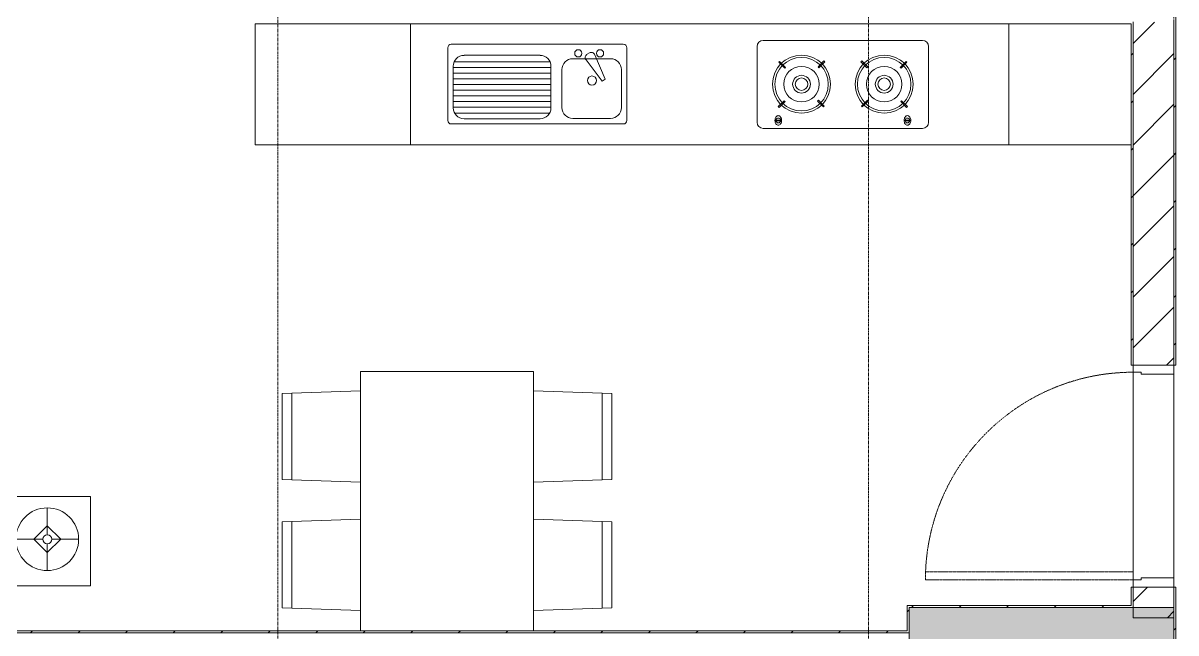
# Model space of a CAD drawing. Header units: millimetres. Extents: x -24439 to 198341, y -52871 to 149926.
# Drawn here: x 110803 to 116463, y 61837 to 64831 of the extents above; entities that cross this region are included whole.
import ezdxf

# ---------------------------------------------------------------- set-up
doc = ezdxf.new("R2010")
doc.units = ezdxf.units.MM
doc.linetypes.add('Grid Line', pattern=[22.225, 12.7, -3.175, 3.175, -3.175])
doc.linetypes.add('NET VAN', pattern=[1.06, 0.53, -0.53])
for name, color, linetype, lineweight in [('0-1', 7, 'Continuous', 5), ('A-DETL-GENF-2', 9, 'NET VAN', 9), ('A-DOOR', 31, 'Continuous', 9), ('A-DOOR-FRAM', 31, 'Continuous', 9), ('A-FLOR-1', 9, 'Continuous', 9), ('A-WALL', 113, 'Continuous', 9), ('A-WALL-3', 113, 'Continuous', 18), ('A-WALL-PATT-2', 9, 'Continuous', 9), ('A-WALL-PATT-3', 111, 'Continuous', 9), ('I-FURN', 30, 'Continuous', 9), ('I-FURN-1', 9, 'Continuous', 9), ('I-WALL-1', 253, 'Continuous', 18), ('I-WALL-3', 2, 'Continuous', 18), ('S-COLS-1', 254, 'Continuous', 5), ('S-COLS-2', 253, 'Continuous', 18), ('S-GRID-1', 1, 'Grid Line', 9)]:
    doc.layers.add(name, color=color, linetype=linetype, lineweight=lineweight)
pattern_1 = [(45, (0, 0), (-116.67262, 116.67262), [])]

# ---------------------------------------------------------------- blocks, each defined once
blk = doc.blocks.new('NCV_TKTC_KET CAU_rvt-1-TKCS_MB ĐỊNH VỊ CAO ĐỘ THIẾT KẾ')
at = {"layer": 'S-COLS-1'}
blk.add_hatch(color=256, dxfattribs=at).paths.add_polyline_path([(116452.6, 61511.9), (116452.6, 61961.9), (115152.6, 61961.9), (115152.6, 61511.9), (115505.1, 61511.9)])
at = {"layer": 'S-COLS-2'}
for p, q in [((116452.6, 61961.9), (115152.6, 61961.9)), ((115152.6, 61961.9), (115152.6, 61511.9)), ((116452.6, 61511.9), (116452.6, 61961.9))]:
    blk.add_line(p, q, dxfattribs=at)
blk = doc.blocks.new('HE BEP A - HE BEP A-V68-TKCS_MB ĐỊNH VỊ CAO ĐỘ THIẾT KẾ')
at = {"layer": 'I-FURN'}
for p, q in [((765.9, 605.3), (3.5, 605.3)), ((3.5, 605.3), (3.5, 11)), ((765.9, 11), (765.9, 605.3)), ((765.9, 605.3), (4303.5, 605.3)), ((765.9, 11), (765.9, 605.3)), ((3703.5, 605.3), (3703.5, 11)), ((3279.1, 524.2), (2497.5, 524.2)), ((948.4, 131.7), (948.4, 487.8)), ((965.9, 505.3), (1810.5, 505.3)), ((1644.6, 463.3), (1632.2, 456.1)), ((1670.1, 454.1), (1721.6, 333.3)), ((1828, 487.8), (1828, 131.7)), ((2467.5, 494.2), (2467.5, 122.2)), ((3309.1, 494.2), (3309.1, 122.2)), ((975, 397.7), (975, 193.3)), ((979.9, 419.9), (1450.3, 419.9)), ((1401.8, 451.1), (1028.4, 451.1)), ((1455.1, 193.3), (1455.1, 397.7)), ((1747.9, 434.2), (1562.5, 434.2)), ((1706.2, 324.4), (1627.3, 429.4)), ((2578, 421.2), (2573.6, 416.8)), ((2573.6, 416.8), (2602.8, 387.7)), ((2607.1, 392.1), (2578, 421.2)), ((2795.6, 424), (2766.5, 394.9)), ((2770.8, 390.5), (2800, 419.6)), ((2800, 419.6), (2795.6, 424)), ((2976.7, 419.6), (2981.1, 424)), ((3005.8, 390.5), (2976.7, 419.6)), ((2981.1, 424), (3010.2, 394.9)), ((3169.5, 392.1), (3198.6, 421.2)), ((3203, 416.8), (3173.9, 387.7)), ((3198.6, 421.2), (3203, 416.8)), ((975, 391.9), (1455.1, 391.9)), ((975, 363.9), (1455.1, 363.9)), ((1509.1, 380.9), (1509.1, 194.2)), ((1801.3, 194.2), (1801.3, 380.9)), ((2602.8, 387.7), (2607.1, 392.1)), ((2766.5, 394.9), (2770.8, 390.5)), ((3010.2, 394.9), (3005.8, 390.5)), ((3173.9, 387.7), (3169.5, 392.1)), ((975, 335.9), (1455.1, 335.9)), ((975, 307.9), (1455.1, 307.9)), ((1721.6, 333.3), (1706.2, 324.4)), ((975, 279.9), (1455.1, 279.9)), ((975, 251.9), (1455.1, 251.9)), ((2570.9, 199.3), (2600, 228.4)), ((2600, 228.4), (2604.4, 224)), ((2763.7, 226.8), (2768.1, 231.2)), ((2792.8, 197.7), (2763.7, 226.8)), ((2768.1, 231.2), (2797.2, 202)), ((3008.5, 231.2), (2979.4, 202)), ((2983.8, 197.7), (3012.9, 226.8)), ((3012.9, 226.8), (3008.5, 231.2)), ((3176.6, 228.4), (3172.2, 224)), ((3205.8, 199.3), (3176.6, 228.4)), ((975, 223.9), (1455.1, 223.9)), ((975, 195.9), (1455.1, 195.9)), ((2575.3, 194.9), (2570.9, 199.3)), ((2604.4, 224), (2575.3, 194.9)), ((2797.2, 202), (2792.8, 197.7)), ((2979.4, 202), (2983.8, 197.7)), ((3172.2, 224), (3201.4, 194.9)), ((3201.4, 194.9), (3205.8, 199.3)), ((1810.5, 114.2), (965.9, 114.2)), ((981.5, 167.9), (1448.7, 167.9)), ((1028.4, 139.9), (1401.8, 139.9)), ((1562.5, 140.8), (1747.9, 140.8)), ((2555.1, 133.3), (2555.1, 129.3)), ((2587.6, 133.3), (2555.1, 133.3)), ((2555.1, 129.3), (2587.6, 129.3)), ((2587.6, 129.3), (2587.6, 133.3)), ((3189, 129.3), (3189, 133.3)), ((3189, 133.3), (3221.5, 133.3)), ((3221.5, 129.3), (3189, 129.3)), ((3221.5, 133.3), (3221.5, 129.3)), ((3279.1, 92.2), (2497.5, 92.2)), ((3.5, 11), (765.9, 11)), ((4303.5, 11), (765.9, 11))]:
    blk.add_line(p, q, dxfattribs=at)
for centre, radius in [((1589.4, 460.9), 17.8), ((1696.1, 460.9), 17.8), ((2685.4, 309.4), 142.6), ((2685.4, 309.4), 131.3), ((2685.4, 309.4), 87.2), ((3091.2, 309.4), 142.6), ((3091.2, 309.4), 131.3), ((3091.2, 309.4), 87.2), ((1656.3, 327.5), 22.2), ((2685.4, 309.4), 43.6), ((2685.4, 309.4), 30.9), ((3091.2, 309.4), 43.6), ((3091.2, 309.4), 30.9)]:
    blk.add_circle(centre, radius, dxfattribs=at)
for centre, radius, start, end in [((2497.5, 494.2), 30, 90, 180), ((3279.1, 494.2), 30, 360, 90), ((965.9, 487.8), 17.5, 90, 180), ((1641, 440.7), 17.8, 119.9521, 219.4618), ((1653.4, 447.9), 17.8, 20.5379, 119.9521), ((1810.5, 487.8), 17.5, 0, 90), ((1028.4, 397.7), 53.3, 90, 180), ((1401.8, 397.7), 53.3, 360, 90), ((1562.5, 380.9), 53.3, 90, 180), ((1747.9, 380.9), 53.3, 360, 90), ((1028.4, 193.3), 53.3, 180, 270), ((1401.8, 193.3), 53.3, 270, 360), ((1562.5, 194.2), 53.3, 180, 270), ((1747.9, 194.2), 53.3, 270, 360), ((965.9, 131.7), 17.5, 180, 270), ((1810.5, 131.7), 17.5, 270, 360), ((2497.5, 122.2), 30, 180, 270), ((2588.6, 131.7), 33.5, 163.9419, 180), ((2588.6, 131.7), 33.5, 180, 196.0581), ((2580.1, 134.1), 24.7, 145.204, 163.9419), ((2580.1, 129.2), 24.7, 196.0581, 214.796), ((2571.3, 131.3), 11.6, 9.9102, 170.0898), ((2571.3, 131.3), 11.6, 189.7177, 350.2823), ((2574.8, 137.9), 18.1, 120.7976, 145.204), ((2574.8, 125.5), 18.1, 214.796, 239.2024), ((2571.4, 143.6), 11.5, 90, 120.7976), ((2571.4, 143.6), 11.5, 59.2024, 90), ((2568, 137.9), 18.1, 34.796, 59.2024), ((2568, 125.5), 18.1, 300.7976, 325.204), ((2562.6, 134.1), 24.7, 16.0581, 34.796), ((2562.6, 129.2), 24.7, 325.204, 343.9419), ((2554.1, 131.7), 33.5, 0, 16.0581), ((2554.1, 131.7), 33.5, 343.9419, 0), ((3222.5, 131.7), 33.5, 163.9419, 180), ((3222.5, 131.7), 33.5, 180, 196.0581), ((3214, 134.1), 24.7, 145.204, 163.9419), ((3214, 129.2), 24.7, 196.0581, 214.796), ((3208.7, 137.9), 18.1, 120.7976, 145.204), ((3208.7, 125.5), 18.1, 214.796, 239.2024), ((3205.3, 131.3), 11.6, 9.9102, 170.0898), ((3205.3, 131.3), 11.6, 189.7177, 350.2823), ((3205.3, 143.6), 11.5, 90, 120.7976), ((3205.3, 143.6), 11.5, 59.2024, 90), ((3201.9, 137.9), 18.1, 34.796, 59.2024), ((3201.9, 125.5), 18.1, 300.7976, 325.204), ((3196.5, 134.1), 24.7, 16.0581, 34.796), ((3196.5, 129.2), 24.7, 325.204, 343.9419), ((3188, 131.7), 33.5, 0, 16.0581), ((3188, 131.7), 33.5, 343.9419, 0), ((3279.1, 122.2), 30, 270, 360), ((2571.4, 119.8), 11.5, 239.2024, 270), ((2571.4, 119.8), 11.5, 270, 300.7976), ((3205.3, 119.8), 11.5, 239.2024, 270), ((3205.3, 119.8), 11.5, 270, 300.7976)]:
    blk.add_arc(centre, radius, start, end, dxfattribs=at)
at = {"layer": 'I-FURN-1'}
for p, q in [((4303.5, 605.3), (3.5, 605.3)), ((3.5, 605.3), (3.5, 11)), ((3.5, 11), (4303.5, 11))]:
    blk.add_line(p, q, dxfattribs=at)
blk = doc.blocks.new('RES_BAN AN 1 - RES_BAN AN 1-V70-TKCS_MB ĐỊNH VỊ CAO ĐỘ THIẾT KẾ')
at = {"layer": 'I-FURN-1'}
for p, q in [((-425, 1275), (425, 1275)), ((-425, 1.6), (-425, 1275)), ((425, 1275), (425, 1.6)), ((-761.9, 1168.8), (-809.6, 1167.2)), ((-809.6, 1167.2), (-809.6, 745.3)), ((-425, 1180), (-761.9, 1168.8)), ((-761.9, 1168.8), (-761.9, 743.8)), ((-761.9, 743.8), (-761.9, 1168.8)), ((-425, 732.5), (-425, 1180)), ((425, 1180), (761.9, 1168.8)), ((425, 732.5), (425, 1180)), ((761.9, 1168.8), (761.9, 743.8)), ((761.9, 1168.8), (761.9, 743.8)), ((809.6, 1167.2), (761.9, 1168.8)), ((809.6, 745.3), (809.6, 1167.2)), ((-809.6, 745.3), (-761.9, 743.8)), ((-761.9, 743.8), (-425, 732.5)), ((761.9, 743.8), (425, 732.5)), ((761.9, 743.8), (809.6, 745.3)), ((-809.6, 536.9), (-761.9, 538.5)), ((-809.6, 115.1), (-809.6, 536.9)), ((-425, 549.7), (-761.9, 538.5)), ((-761.9, 538.5), (-761.9, 113.5)), ((-761.9, 538.5), (-761.9, 113.5)), ((-425, 102.3), (-425, 549.7)), ((425, 549.7), (761.9, 538.5)), ((425, 102.3), (425, 549.7)), ((761.9, 538.5), (761.9, 113.5)), ((761.9, 538.5), (809.6, 536.9)), ((761.9, 113.5), (761.9, 538.5)), ((809.6, 536.9), (809.6, 115.1)), ((-761.9, 113.5), (-809.6, 115.1)), ((-761.9, 113.5), (-425, 102.3)), ((761.9, 113.5), (425, 102.3)), ((809.6, 115.1), (761.9, 113.5))]:
    blk.add_line(p, q, dxfattribs=at)
blk = doc.blocks.new('LOBBY_SOFA_1 - LOBBY_SOFA_1-842835-TKCS_MB ĐỊNH VỊ CAO ĐỘ THIẾT KẾ')
at = {"layer": 'I-FURN'}
for p, q in [((-2556, 0), (-2556, -660)), ((-708, 0), (-2556, 0)), ((-708, -660), (-708, 0)), ((-2457, -66), (-2457, -660)), ((-807, -66), (-2457, -66)), ((-807, -660), (-807, -66)), ((-807, -143), (-2457, -143)), ((-1907, -143), (-1907, -660)), ((-1357, -143), (-1357, -660)), ((-3128.2, -193.5), (-2688.2, -193.5)), ((-3128.2, -633.5), (-3128.2, -193.5)), ((-2688.2, -193.5), (-2688.2, -633.5)), ((-575.9, -193.5), (-575.9, -633.5)), ((-135.9, -193.5), (-575.9, -193.5)), ((-135.9, -633.5), (-135.9, -193.5)), ((-2915.4, -269), (-2915.4, -401)), ((-348.6, -269), (-348.6, -401)), ((-2915.4, -357), (-2981.4, -423)), ((-2849.4, -423), (-2915.4, -357)), ((-414.6, -423), (-348.6, -357)), ((-348.6, -357), (-282.6, -423)), ((-2937.4, -423), (-3069.4, -423)), ((-2981.4, -423), (-2915.4, -489)), ((-2915.4, -489), (-2849.4, -423)), ((-2915.4, -445), (-2915.4, -577)), ((-2893.4, -423), (-2761.4, -423)), ((-370.6, -423), (-502.6, -423)), ((-348.6, -489), (-414.6, -423)), ((-282.6, -423), (-348.6, -489)), ((-348.6, -445), (-348.6, -577)), ((-326.6, -423), (-194.6, -423)), ((-2688.2, -633.5), (-3128.2, -633.5)), ((-2556, -660), (-708, -660)), ((-575.9, -633.5), (-135.9, -633.5)), ((-2172.3, -1064.5), (-2172.3, -1504.5)), ((-1160.3, -1020.5), (-2128.3, -1020.5)), ((-1116.3, -1504.5), (-1116.3, -1064.5)), ((-2128.3, -1548.5), (-1160.3, -1548.5))]:
    blk.add_line(p, q, dxfattribs=at)
for centre, radius in [((-2915.4, -423), 154), ((-348.6, -423), 154), ((-2915.4, -423), 22), ((-348.6, -423), 22)]:
    blk.add_circle(centre, radius, dxfattribs=at)
for centre, start, end in [((-2128.3, -1064.5), 90, 180), ((-1160.3, -1064.5), 0, 90), ((-2128.3, -1504.5), 180, 270), ((-1160.3, -1504.5), 270, 0)]:
    blk.add_arc(centre, 44, start, end, dxfattribs=at)
at = {"layer": 'I-FURN-1'}
for p, q in [((-708, 0), (-2556, 0)), ((-2556, 0), (-2556, -660)), ((-708, -660), (-708, 0)), ((-2688.2, -193.5), (-3128.2, -193.5)), ((-3128.2, -193.5), (-3128.2, -633.5)), ((-2688.2, -633.5), (-2688.2, -193.5)), ((-135.9, -193.5), (-575.9, -193.5)), ((-575.9, -193.5), (-575.9, -633.5)), ((-135.9, -633.5), (-135.9, -193.5)), ((-3128.2, -633.5), (-2688.2, -633.5)), ((-2556, -660), (-708, -660)), ((-575.9, -633.5), (-135.9, -633.5)), ((-2172.3, -1064.5), (-2172.3, -1504.5)), ((-1160.3, -1020.5), (-2128.3, -1020.5)), ((-1116.3, -1504.5), (-1116.3, -1064.5)), ((-2128.3, -1548.5), (-1160.3, -1548.5))]:
    blk.add_line(p, q, dxfattribs=at)
for centre, start, end in [((-2128.3, -1064.5), 90, 180), ((-1160.3, -1064.5), 0, 90), ((-2128.3, -1504.5), 180, 270), ((-1160.3, -1504.5), 270, 0)]:
    blk.add_arc(centre, 44, start, end, dxfattribs=at)
blk = doc.blocks.new('NCV_TKTC_TANG 1_rvt-1-TKCS_MB ĐỊNH VỊ CAO ĐỘ THIẾT KẾ')
at = {"layer": 'A-WALL-PATT-2'}
h = blk.add_hatch(dxfattribs=at)
h.set_pattern_fill('FP_3', color=256, style=0, pattern_type=2)
h.set_pattern_definition(pattern_1)
h.paths.add_polyline_path([(116252.6, 61961.9), (116252.6, 62061.9), (116242.6, 62061.9), (116242.6, 61961.9)])
h.paths.add_polyline_path([(116242.6, 63151.9), (116252.6, 63151.9), (116252.6, 64836.9), (116242.6, 64836.9), (116242.6, 64527)])
h = blk.add_hatch(dxfattribs=at)
h.set_pattern_fill('FP_3', color=256, style=0, pattern_type=2)
h.set_pattern_definition(pattern_1)
h.paths.add_polyline_path([(115142.6, 61961.9), (116242.6, 61961.9), (116242.6, 61971.9), (115142.6, 61971.9)])
h = blk.add_hatch(dxfattribs=at)
h.set_pattern_fill('FP_3', color=256, style=0, pattern_type=2)
h.set_pattern_definition(pattern_1)
h.paths.add_polyline_path([(115142.6, 61846.9), (115152.6, 61846.9), (115152.6, 61961.9), (115142.6, 61961.9)])
h = blk.add_hatch(dxfattribs=at)
h.set_pattern_fill('FP_3', color=256, style=0, pattern_type=2)
h.set_pattern_definition(pattern_1)
h.paths.add_polyline_path([(115152.6, 61836.9), (115152.6, 61846.9), (108312.6, 61846.9), (108312.6, 61836.9), (114294.6, 61836.9)])
at = {"layer": 'A-FLOR-1'}
for p, q in [((116252.6, 62061.9), (116252.6, 63151.9)), ((116252.6, 63151.9), (116252.6, 62061.9)), ((116452.5, 62106.9), (116452.5, 63106.9))]:
    blk.add_line(p, q, dxfattribs=at)
at = {"layer": 'I-WALL-1'}
for p, q in [((116242.6, 64826.9), (116242.6, 63151.9)), ((116252.6, 63151.9), (116252.6, 64836.9)), ((116242.6, 63151.9), (116252.6, 63151.9)), ((116252.6, 62061.9), (116242.6, 62061.9)), ((116242.6, 62061.9), (116242.6, 61971.9)), ((116252.6, 61961.9), (116252.6, 62061.9)), ((116242.6, 61971.9), (115142.6, 61971.9)), ((115142.6, 61971.9), (115142.6, 61961.9)), ((115142.6, 61961.9), (115142.6, 61846.9)), ((115152.6, 61961.9), (116242.6, 61961.9)), ((115152.6, 61846.9), (115152.6, 61961.9)), ((116242.6, 61961.9), (116252.6, 61961.9)), ((115142.6, 61846.9), (108312.6, 61846.9)), ((108312.6, 61836.9), (115152.6, 61836.9)), ((115152.6, 61836.9), (115152.6, 61846.9))]:
    blk.add_line(p, q, dxfattribs=at)
at = {"layer": 'I-FURN-1'}
for name, p in [('HE BEP A - HE BEP A-V68-TKCS_MB ĐỊNH VỊ CAO ĐỘ THIẾT KẾ', (111939.1, 64221.6)), ('RES_BAN AN 1 - RES_BAN AN 1-V70-TKCS_MB ĐỊNH VỊ CAO ĐỘ THIẾT KẾ', (112883.8, 61845.3))]:
    blk.add_blockref(name, p, dxfattribs=at)
at = {"layer": 'I-FURN-1', "rotation": 180}
blk.add_blockref('LOBBY_SOFA_1 - LOBBY_SOFA_1-842835-TKCS_MB ĐỊNH VỊ CAO ĐỘ THIẾT KẾ', (108006.1, 61874.1), dxfattribs=at)
blk = doc.blocks.new('FD_05 - FD_05-1000x2200mm-835433-TKCS_MB ĐỊNH VỊ CAO ĐỘ THIẾT KẾ')
at = {"layer": 'A-DETL-GENF-2'}
for p, q in [((510, -100), (470, -100)), ((470, -100), (470, -1120)), ((510, -1120), (510, -100)), ((470, -1120), (510, -1120))]:
    blk.add_line(p, q, dxfattribs=at)
blk.add_arc((510, -100), 1020, 180, 267.7525, dxfattribs=at)
at = {"layer": 'A-DOOR-FRAM'}
for p, q in [((-545, 100), (-500, 100)), ((-545, -100), (-545, 100)), ((-500, 100), (-500, -60)), ((500, 100), (545, 100)), ((500, -60), (500, 100)), ((545, 100), (545, -100)), ((-510, -100), (-545, -100)), ((-500, -60), (-510, -60)), ((-510, -60), (-510, -100)), ((510, -60), (500, -60)), ((510, -100), (510, -60)), ((545, -100), (510, -100))]:
    blk.add_line(p, q, dxfattribs=at)

msp = doc.modelspace()

# ---------------------------------------------------------------- hatches: boundary and pattern name
at = {"layer": 'A-WALL-PATT-3'}
h = msp.add_hatch(dxfattribs=at)
h.set_pattern_fill('FP_8', color=256, style=0, pattern_type=2)
h.set_pattern_definition(pattern_1)
h.paths.add_polyline_path([(116462.6, 49161.9), (116462.6, 51761.9), (116452.6, 51761.9), (116452.6, 49161.9)])
h.paths.add_polyline_path([(116452.6, 52751.9), (116462.6, 52751.9), (116462.6, 53861.9), (116452.6, 53861.9), (116452.6, 53361.9)])
h.paths.add_polyline_path([(116452.6, 54951.9), (116462.6, 54951.9), (116462.6, 62061.9), (116452.6, 62061.9), (116452.6, 56635.3)])
h.paths.add_polyline_path([(116452.6, 63151.9), (116462.6, 63151.9), (116462.6, 70111.9), (116452.6, 70111.9), (116452.6, 64527)])
h = msp.add_hatch(dxfattribs=at)
h.set_pattern_fill('FP_1', color=256, style=0, pattern_type=2)
h.set_pattern_definition([(45, (0, 0), (-124.4508, 124.4508), [])])
h.paths.add_polyline_path([(116292.6, 61911.9), (116452.6, 61911.9), (116452.6, 62061.9), (116252.6, 62061.9), (116252.6, 61911.9)])
h.paths.add_polyline_path([(116452.6, 63151.9), (116452.6, 64835.3), (116252.6, 64835.3), (116252.6, 63151.9), (116292.6, 63151.9)])
h.paths.add_polyline_path([(116252.6, 65035.3), (116452.6, 65035.3), (116452.6, 69761.9), (116252.6, 69761.9), (116252.6, 65513.3)])

# ---------------------------------------------------------------- linework, layer by layer
at = {"layer": 'A-WALL'}
for p, q in [((116452.6, 63151.9), (116452.6, 64835.3)), ((116452.6, 64835.3), (116452.6, 63151.9)), ((116252.6, 62096.9), (116252.6, 63116.9)), ((116452.6, 63106.9), (116452.6, 62106.9)), ((116452.6, 61911.9), (116452.6, 62061.9)), ((116452.6, 62061.9), (116452.6, 61911.9))]:
    msp.add_line(p, q, dxfattribs=at)
at = {"layer": 'A-WALL-3'}
for p, q in [((116252.6, 64835.3), (116252.6, 63151.9)), ((116252.6, 62061.9), (116252.6, 61911.9)), ((116252.6, 61911.9), (116452.6, 61911.9))]:
    msp.add_line(p, q, dxfattribs=at)
at = {"layer": 'I-WALL-3'}
for p, q in [((116462.6, 63151.9), (116462.6, 70111.9)), ((116452.6, 63151.9), (116462.6, 63151.9)), ((116462.6, 62061.9), (116452.6, 62061.9)), ((116462.6, 54951.9), (116462.6, 62061.9)), ((116452.6, 61911.9), (116452.6, 61561.9))]:
    msp.add_line(p, q, dxfattribs=at)
at = {"layer": 'S-GRID-1'}
for p, q in [((112052.6, 20960.6), (112052.6, 80482.7)), ((114952.6, 20960.6), (114952.6, 80482.7)), ((116452.6, 20960.6), (116452.6, 80482.7))]:
    msp.add_line(p, q, dxfattribs=at)

# ---------------------------------------------------------------- block references
at = {"layer": '0-1'}
for name in ['NCV_TKTC_KET CAU_rvt-1-TKCS_MB ĐỊNH VỊ CAO ĐỘ THIẾT KẾ', 'NCV_TKTC_TANG 1_rvt-1-TKCS_MB ĐỊNH VỊ CAO ĐỘ THIẾT KẾ']:
    msp.add_blockref(name, (0, 0), dxfattribs=at)
at = {"layer": 'A-DOOR', "rotation": 269.9999999999999}
msp.add_blockref('FD_05 - FD_05-1000x2200mm-835433-TKCS_MB ĐỊNH VỊ CAO ĐỘ THIẾT KẾ', (116352.6, 62606.9), dxfattribs=at)

doc.saveas('drawing.dxf')
